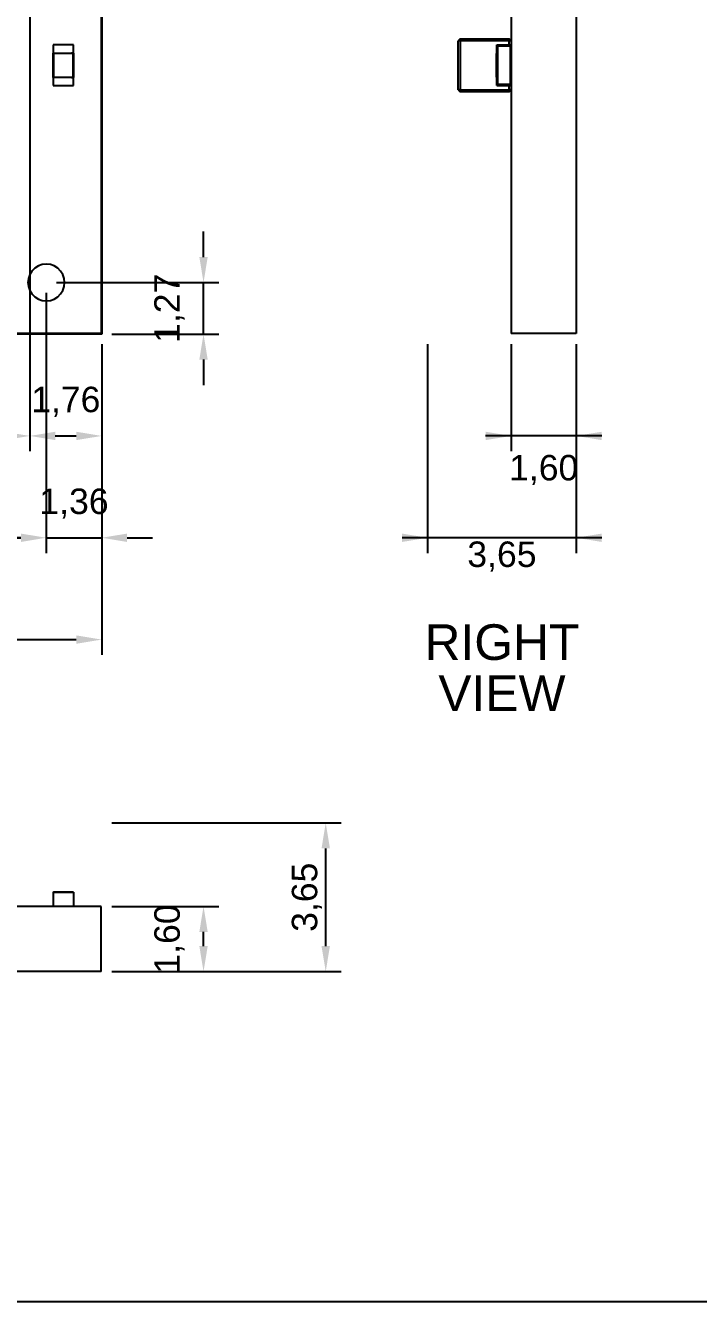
# Model space of a CAD drawing. Header units: millimetres. Extents: x 2 to 102, y 2 to 72.
# Drawn here: x 34.13 to 50.65, y 2.5 to 33.83 of the extents above; entities that cross this region are included whole.
import ezdxf
from ezdxf.enums import TextEntityAlignment as Align

# ---------------------------------------------------------------- set-up
doc = ezdxf.new("R2010")
doc.units = ezdxf.units.MM
for name, color, linetype in [('DIM', 4, 'CONTINUOUS'), ('OUTLINE', 7, 'CONTINUOUS'), ('PARTS', 8, 'CONTINUOUS'), ('SHEET', 7, 'CONTINUOUS'), ('TEXT', 7, 'CONTINUOUS')]:
    doc.layers.add(name, color=color, linetype=linetype)
doc.styles.add('CJK', font='arial.ttf')
doc.dimstyles.new('PCB2', dxfattribs={"dimtxt": 0.625, "dimasz": 0.625, "dimexe": 0.375, "dimexo": 0.25, "dimgap": 0.15, "dimtad": 1, "dimzin": 0, "dimtxsty": 'CJK', "dimcen": 2.5, "dimclrd": 4, "dimclre": 4, "dimclrt": 4, "dimazin": 3, "dimtfac": 1, "dimtmove": 0, "dimatfit": 3})

msp = doc.modelspace()

# ---------------------------------------------------------------- linework, layer by layer
at = {"layer": 'OUTLINE'}
for points in [[(36, 50.25), (36, 26.25)], [(36, 26.25), (15.5, 26.25)]]:
    msp.add_lwpolyline(points, dxfattribs=at)
at = {"layer": 'PARTS'}
for points in [[(35.987, 50.237), (35.987, 26.263)], [(46.051, 50.237), (46.051, 26.263)], [(47.651, 50.237), (47.651, 26.263)], [(35.308, 33.351), (34.808, 33.351)], [(34.808, 33.351), (34.808, 33.151)], [(35.308, 33.151), (35.308, 33.351)], [(44.801, 33.501), (44.751, 33.451)], [(44.801, 33.501), (44.751, 33.451)], [(44.751, 32.251), (44.751, 33.451)], [(44.801, 33.451), (44.751, 33.451)], [(44.801, 33.501), (46.001, 33.501)], [(44.801, 33.451), (44.801, 33.501)], [(44.801, 33.451), (44.801, 32.251)], [(46.001, 33.451), (44.801, 33.451)], [(45.701, 33.351), (46.051, 33.351)], [(45.701, 33.151), (45.701, 33.351)], [(45.726, 33.151), (45.726, 33.326)], [(45.726, 33.326), (46.026, 33.326)], [(45.726, 33.326), (46.026, 33.326)], [(45.726, 32.376), (45.726, 33.326)], [(46.051, 33.451), (46.001, 33.501)], [(46.001, 33.501), (46.001, 33.451)], [(46.051, 33.451), (46.001, 33.501)], [(46.001, 33.351), (46.001, 33.451)], [(46.051, 33.451), (46.001, 33.451)], [(46.026, 33.326), (46.026, 33.101)], [(46.026, 33.326), (46.026, 32.376)], [(34.808, 33.151), (34.858, 33.151)], [(34.808, 32.551), (34.808, 33.151)], [(34.818, 33.141), (34.808, 33.151)], [(35.298, 33.141), (34.818, 33.141)], [(34.818, 33.141), (34.818, 32.561)], [(34.858, 33.141), (34.858, 33.151)], [(35.258, 33.151), (35.258, 33.141)], [(35.308, 33.151), (35.258, 33.151)], [(35.298, 33.141), (35.308, 33.151)], [(35.298, 32.561), (35.298, 33.141)], [(35.308, 33.151), (35.308, 32.551)], [(35.309, 33.091), (35.308, 33.091)], [(35.309, 33.076), (35.308, 33.076)], [(35.309, 33.07), (35.308, 33.07)], [(35.309, 33.054), (35.308, 33.054)], [(35.309, 33.052), (35.308, 33.052)], [(35.309, 33.052), (35.308, 33.052)], [(35.309, 33.046), (35.308, 33.046)], [(35.309, 33.04), (35.308, 33.04)], [(35.309, 33.025), (35.308, 33.025)], [(35.309, 33.019), (35.308, 33.019)], [(35.309, 33.004), (35.308, 33.004)], [(35.309, 33.002), (35.308, 33.002)], [(35.309, 33.002), (35.308, 33.002)], [(35.309, 32.995), (35.308, 32.995)], [(35.309, 32.98), (35.308, 32.98)], [(35.309, 32.969), (35.308, 32.969)], [(35.309, 32.968), (35.308, 32.968)], [(35.309, 32.962), (35.308, 32.962)], [(35.309, 32.961), (35.308, 32.961)], [(35.309, 32.96), (35.308, 32.96)], [(35.309, 32.939), (35.308, 32.939)], [(35.309, 32.939), (35.308, 32.939)], [(35.309, 32.937), (35.308, 32.937)], [(35.309, 32.934), (35.308, 32.934)], [(35.309, 32.934), (35.308, 32.934)], [(35.309, 32.934), (35.308, 32.934)], [(35.309, 32.934), (35.308, 32.934)], [(35.309, 32.931), (35.308, 32.931)], [(35.309, 32.921), (35.308, 32.921)], [(35.309, 32.906), (35.308, 32.906)], [(35.309, 32.9), (35.308, 32.9)], [(35.309, 32.9), (35.308, 32.9)], [(35.309, 32.898), (35.308, 32.898)], [(35.309, 33.091), (35.309, 33.076)], [(35.309, 33.076), (35.309, 33.07)], [(35.309, 33.07), (35.309, 33.054)], [(35.309, 33.052), (35.309, 33.052)], [(35.309, 33.052), (35.309, 33.046)], [(35.309, 33.046), (35.309, 33.04)], [(35.309, 33.04), (35.309, 33.025)], [(35.309, 33.025), (35.309, 33.019)], [(35.309, 33.019), (35.309, 33.004)], [(35.309, 33.004), (35.309, 33.002)], [(35.309, 33.002), (35.309, 33.002)], [(35.309, 33.002), (35.309, 32.995)], [(35.309, 32.995), (35.309, 32.98)], [(35.309, 32.98), (35.309, 32.969)], [(35.309, 32.969), (35.309, 32.968)], [(35.309, 32.968), (35.309, 32.962)], [(35.309, 32.962), (35.309, 32.961)], [(35.309, 32.961), (35.309, 32.96)], [(35.309, 32.96), (35.309, 32.939)], [(35.309, 32.939), (35.309, 32.939)], [(35.309, 32.939), (35.309, 32.937)], [(35.309, 32.937), (35.309, 32.934)], [(35.309, 32.934), (35.309, 32.934)], [(35.309, 32.934), (35.309, 32.934)], [(35.309, 32.934), (35.309, 32.934)], [(35.309, 32.934), (35.309, 32.934)], [(35.309, 32.931), (35.309, 32.921)], [(35.309, 32.921), (35.309, 32.906)], [(35.309, 32.906), (35.309, 32.9)], [(35.309, 32.9), (35.309, 32.9)], [(35.309, 32.9), (35.309, 32.9)], [(35.309, 32.898), (35.309, 32.883)], [(45.691, 33.141), (45.711, 33.151)], [(45.691, 32.561), (45.691, 33.141)], [(45.701, 33.151), (45.726, 33.151)], [(45.701, 33.151), (45.701, 33.146)], [(45.726, 33.151), (45.711, 33.151)], [(45.711, 33.151), (45.711, 32.551)], [(45.726, 32.551), (45.726, 33.151)], [(46.026, 33.101), (46.051, 33.101)], [(35.309, 32.883), (35.308, 32.883)], [(35.309, 32.877), (35.308, 32.877)], [(35.309, 32.877), (35.308, 32.877)], [(35.309, 32.877), (35.308, 32.877)], [(35.309, 32.877), (35.308, 32.877)], [(35.309, 32.843), (35.308, 32.843)], [(35.309, 32.815), (35.308, 32.815)], [(35.309, 32.8), (35.308, 32.8)], [(35.309, 32.761), (35.308, 32.761)], [(35.309, 32.726), (35.308, 32.726)], [(35.309, 32.713), (35.308, 32.713)], [(35.309, 32.706), (35.308, 32.706)], [(35.309, 32.673), (35.308, 32.673)], [(35.309, 32.659), (35.308, 32.659)], [(35.309, 32.659), (35.308, 32.659)], [(35.309, 32.883), (35.309, 32.877)], [(35.309, 32.877), (35.309, 32.877)], [(35.309, 32.877), (35.309, 32.877)], [(35.309, 32.877), (35.309, 32.877)], [(35.309, 32.843), (35.309, 32.815)], [(35.309, 32.815), (35.309, 32.8)], [(35.309, 32.8), (35.309, 32.761)], [(35.309, 32.761), (35.309, 32.726)], [(35.309, 32.726), (35.309, 32.713)], [(35.309, 32.713), (35.309, 32.706)], [(35.309, 32.706), (35.309, 32.673)], [(35.309, 32.673), (35.309, 32.659)], [(35.309, 32.659), (35.309, 32.659)], [(35.309, 32.659), (35.309, 32.659)], [(46.051, 32.601), (46.026, 32.601)], [(46.026, 32.601), (46.026, 32.376)], [(34.808, 32.551), (34.818, 32.561)], [(34.858, 32.551), (34.808, 32.551)], [(34.808, 32.551), (34.808, 32.351)], [(34.808, 32.351), (35.308, 32.351)], [(34.818, 32.561), (35.298, 32.561)], [(34.858, 32.551), (34.858, 32.561)], [(35.258, 32.561), (35.258, 32.551)], [(35.258, 32.551), (35.308, 32.551)], [(35.308, 32.551), (35.298, 32.561)], [(35.308, 32.351), (35.308, 32.551)], [(45.711, 32.551), (45.691, 32.561)], [(45.701, 32.556), (45.701, 32.551)], [(45.726, 32.551), (45.701, 32.551)], [(45.701, 32.351), (45.701, 32.551)], [(45.701, 32.351), (46.051, 32.351)], [(45.726, 32.551), (45.711, 32.551)], [(45.726, 32.376), (45.726, 32.551)], [(46.026, 32.376), (45.726, 32.376)], [(46.026, 32.376), (45.726, 32.376)], [(46.001, 32.251), (46.001, 32.351)], [(44.751, 32.251), (44.801, 32.201)], [(44.751, 32.251), (44.801, 32.201)], [(44.801, 32.251), (44.751, 32.251)], [(44.761, 32.221), (44.759, 32.225)], [(44.801, 32.251), (46.001, 32.251)], [(44.801, 32.251), (44.801, 32.201)], [(46.001, 32.201), (44.801, 32.201)], [(46.001, 32.201), (46.051, 32.251)], [(46.051, 32.251), (46.001, 32.251)], [(46.001, 32.201), (46.051, 32.251)], [(46.001, 32.201), (46.001, 32.251)], [(35.09, 27.517), (35.079, 27.617), (35.045, 27.712), (34.992, 27.797), (34.921, 27.869), (34.835, 27.922), (34.74, 27.956), (34.64, 27.967), (34.54, 27.956), (34.445, 27.922), (34.359, 27.869), (34.288, 27.797), (34.235, 27.712), (34.201, 27.617), (34.19, 27.517)], [(34.19, 27.517), (34.201, 27.417), (34.235, 27.322), (34.288, 27.236), (34.359, 27.165), (34.445, 27.111), (34.54, 27.078), (34.64, 27.067), (34.74, 27.078), (34.835, 27.111), (34.921, 27.165), (34.992, 27.236), (35.045, 27.322), (35.079, 27.417), (35.09, 27.517)], [(35.987, 26.263), (15.513, 26.263)], [(47.651, 26.263), (46.051, 26.263)], [(34.808, 12.549), (35.308, 12.549)], [(34.808, 12.549), (34.808, 12.199)], [(34.813, 12.549), (34.818, 12.559)], [(34.818, 12.559), (35.298, 12.559)], [(35.303, 12.549), (35.298, 12.559)], [(35.308, 12.549), (35.308, 12.199)], [(35.309, 12.432), (35.308, 12.432)], [(35.309, 12.432), (35.308, 12.432)], [(35.309, 12.421), (35.308, 12.421)], [(35.309, 12.409), (35.308, 12.409)], [(35.309, 12.409), (35.308, 12.409)], [(35.309, 12.396), (35.308, 12.396)], [(35.309, 12.363), (35.308, 12.363)], [(35.309, 12.331), (35.308, 12.331)], [(35.309, 12.317), (35.308, 12.317)], [(35.309, 12.297), (35.308, 12.297)], [(35.309, 12.297), (35.308, 12.297)], [(35.309, 12.432), (35.309, 12.432)], [(35.309, 12.432), (35.309, 12.421)], [(35.309, 12.421), (35.309, 12.409)], [(35.309, 12.409), (35.309, 12.409)], [(35.309, 12.409), (35.309, 12.396)], [(35.309, 12.396), (35.309, 12.363)], [(35.309, 12.363), (35.309, 12.331)], [(35.309, 12.331), (35.309, 12.317)], [(35.309, 12.317), (35.309, 12.297)], [(35.309, 12.297), (35.309, 12.297)], [(35.309, 12.297), (35.309, 12.297)], [(35.987, 12.199), (15.513, 12.199)], [(35.987, 10.599), (35.987, 12.199)], [(35.987, 10.599), (15.513, 10.599)]]:
    msp.add_lwpolyline(points, dxfattribs=at)
at = {"layer": 'SHEET'}
msp.add_lwpolyline([(2.5, 2.5), (102.5, 2.5), (102.5, 71.75), (2.5, 71.75), (2.5, 2.5)], dxfattribs=at)

# ---------------------------------------------------------------- texts
at = {"layer": 'TEXT', "style": 'CJK'}
for s, p in [('RIGHT', (45.826, 18.25)), ('VIEW', (45.826, 17))]:
    msp.add_text(s, height=0.875, dxfattribs=at).set_placement(p, align=Align.CENTER)

# ---------------------------------------------------------------- dimensions: what is measured, and where the dimension line sits
at = {"layer": 'DIM'}
for base, p1, p2 in [((17.246, 23.75), (17.246, 36.026), (34.236, 36.026)), ((34.236, 23.75), (34.236, 36.026), (36, 26.25)), ((34.64, 21.25), (34.64, 27.517), (36, 26.25)), ((15.5, 18.75), (15.5, 26.25), (36, 26.25)), ((47.651, 21.25), (47.651, 26.25), (44, 26.25)), ((47.651, 23.75), (47.651, 26.25), (46.051, 26.25))]:
    msp.add_linear_dim(base=base, p1=p1, p2=p2, dimstyle='PCB2', dxfattribs=at).render()
for base, p1, p2 in [((38.5, 26.25), (36, 26.25), (34.64, 27.517)), ((41.5, 10.599), (36, 10.599), (36, 14.25)), ((38.5, 10.599), (36, 10.599), (36, 12.199))]:
    msp.add_linear_dim(base=base, p1=p1, p2=p2, angle=90, dimstyle='PCB2', dxfattribs=at).render()
msp.add_linear_dim(base=(16.86, 21.25), p1=(16.86, 27.517), p2=(34.64, 27.517), text='7x2.54=17.78', dimstyle='PCB2', dxfattribs=at).render()

doc.saveas('drawing.dxf')
